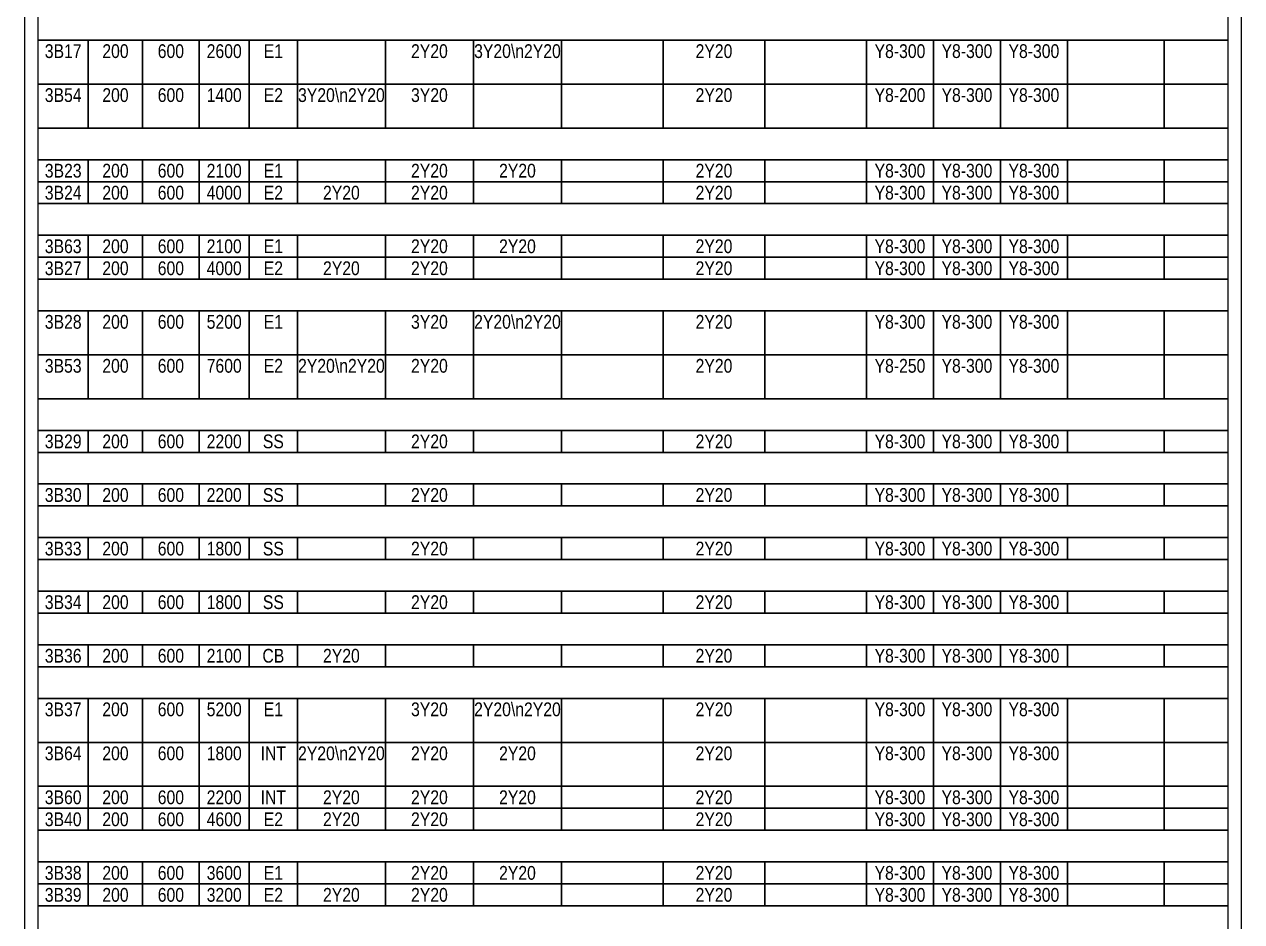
# Model space of a CAD drawing. Extents: x 0 to 206258, y -403073 to 0.
# Drawn here: x 123513 to 132369, y -227030 to -220500 of the extents above; entities that cross this region are included whole.
import ezdxf
from ezdxf.enums import TextEntityAlignment as Align

# ---------------------------------------------------------------- set-up
doc = ezdxf.new("R2010")
doc.units = 0
doc.header["$LTSCALE"] = 1000
for name, color, linetype, true_color in [('Quantity Table Line', 171, 'Continuous', 0xaaaaff), ('Quantity Table Line 2', 171, 'Continuous', 0xaaaaff), ('Quantity Table Text', 8, 'Continuous', 0x414141)]:
    doc.layers.add(name, color=color, linetype=linetype, true_color=true_color)
doc.styles.add('Quantity Table Text', font='ARIALN.TTF', dxfattribs={"height": 100})

msp = doc.modelspace()

# ---------------------------------------------------------------- linework, layer by layer
at = {"layer": 'Quantity Table Line', "transparency": 33554687}
msp.add_lwpolyline([(123513.032, -248555.174), (132369.275, -248555.174), (132369.275, -179854.284), (123513.032, -179854.284), (123513.032, -248555.174)], dxfattribs=at)
at = {"layer": 'Quantity Table Line 2', "transparency": 33554687}
for points in [[(123613.032, -220615.174), (123613.032, -220385.174), (132269.275, -220385.174), (132269.275, -220615.174)], [(123613.032, -220935.174), (123613.032, -220615.174), (123978.179, -220615.174), (123978.179, -220935.174)], [(123978.179, -220935.174), (123978.179, -220615.174), (124373.665, -220615.174), (124373.665, -220935.174)], [(124373.665, -220935.174), (124373.665, -220615.174), (124784.516, -220615.174), (124784.516, -220935.174)], [(124784.516, -220935.174), (124784.516, -220615.174), (125149.663, -220615.174), (125149.663, -220935.174)], [(125149.663, -220935.174), (125149.663, -220615.174), (125499.446, -220615.174), (125499.446, -220935.174)], [(125499.446, -220935.174), (125499.446, -220615.174), (126139.898, -220615.174), (126139.898, -220935.174)], [(126139.898, -220935.174), (126139.898, -220615.174), (126780.349, -220615.174), (126780.349, -220935.174)], [(126780.349, -220935.174), (126780.349, -220615.174), (127420.8, -220615.174), (127420.8, -220935.174)], [(127420.8, -220935.174), (127420.8, -220615.174), (128160.437, -220615.174), (128160.437, -220935.174)], [(128160.437, -220935.174), (128160.437, -220615.174), (128900.075, -220615.174), (128900.075, -220935.174)], [(128900.075, -220935.174), (128900.075, -220615.174), (129639.712, -220615.174), (129639.712, -220935.174)], [(129639.712, -220935.174), (129639.712, -220615.174), (130126.93, -220615.174), (130126.93, -220935.174)], [(130126.93, -220935.174), (130126.93, -220615.174), (130614.148, -220615.174), (130614.148, -220935.174)], [(130614.148, -220935.174), (130614.148, -220615.174), (131101.366, -220615.174), (131101.366, -220935.174)], [(131101.366, -220935.174), (131101.366, -220615.174), (131805.17, -220615.174), (131805.17, -220935.174)], [(131805.17, -220935.174), (131805.17, -220615.174), (132269.275, -220615.174), (132269.275, -220935.174)], [(123613.032, -221255.174), (123613.032, -220935.174), (123978.179, -220935.174), (123978.179, -221255.174)], [(123978.179, -221255.174), (123978.179, -220935.174), (124373.665, -220935.174), (124373.665, -221255.174)], [(124373.665, -221255.174), (124373.665, -220935.174), (124784.516, -220935.174), (124784.516, -221255.174)], [(124784.516, -221255.174), (124784.516, -220935.174), (125149.663, -220935.174), (125149.663, -221255.174)], [(125149.663, -221255.174), (125149.663, -220935.174), (125499.446, -220935.174), (125499.446, -221255.174)], [(125499.446, -221255.174), (125499.446, -220935.174), (126139.898, -220935.174), (126139.898, -221255.174)], [(126139.898, -221255.174), (126139.898, -220935.174), (126780.349, -220935.174), (126780.349, -221255.174)], [(126780.349, -221255.174), (126780.349, -220935.174), (127420.8, -220935.174), (127420.8, -221255.174)], [(127420.8, -221255.174), (127420.8, -220935.174), (128160.437, -220935.174), (128160.437, -221255.174)], [(128160.437, -221255.174), (128160.437, -220935.174), (128900.075, -220935.174), (128900.075, -221255.174)], [(128900.075, -221255.174), (128900.075, -220935.174), (129639.712, -220935.174), (129639.712, -221255.174)], [(129639.712, -221255.174), (129639.712, -220935.174), (130126.93, -220935.174), (130126.93, -221255.174)], [(130126.93, -221255.174), (130126.93, -220935.174), (130614.148, -220935.174), (130614.148, -221255.174)], [(130614.148, -221255.174), (130614.148, -220935.174), (131101.366, -220935.174), (131101.366, -221255.174)], [(131101.366, -221255.174), (131101.366, -220935.174), (131805.17, -220935.174), (131805.17, -221255.174)], [(131805.17, -221255.174), (131805.17, -220935.174), (132269.275, -220935.174), (132269.275, -221255.174)], [(123613.032, -221485.174), (123613.032, -221255.174), (132269.275, -221255.174), (132269.275, -221485.174)], [(123613.032, -221645.174), (123613.032, -221485.174), (123978.179, -221485.174), (123978.179, -221645.174)], [(123978.179, -221645.174), (123978.179, -221485.174), (124373.665, -221485.174), (124373.665, -221645.174)], [(124373.665, -221645.174), (124373.665, -221485.174), (124784.516, -221485.174), (124784.516, -221645.174)], [(124784.516, -221645.174), (124784.516, -221485.174), (125149.663, -221485.174), (125149.663, -221645.174)], [(125149.663, -221645.174), (125149.663, -221485.174), (125499.446, -221485.174), (125499.446, -221645.174)], [(125499.446, -221645.174), (125499.446, -221485.174), (126139.898, -221485.174), (126139.898, -221645.174)], [(126139.898, -221645.174), (126139.898, -221485.174), (126780.349, -221485.174), (126780.349, -221645.174)], [(126780.349, -221645.174), (126780.349, -221485.174), (127420.8, -221485.174), (127420.8, -221645.174)], [(127420.8, -221645.174), (127420.8, -221485.174), (128160.437, -221485.174), (128160.437, -221645.174)], [(128160.437, -221645.174), (128160.437, -221485.174), (128900.075, -221485.174), (128900.075, -221645.174)], [(128900.075, -221645.174), (128900.075, -221485.174), (129639.712, -221485.174), (129639.712, -221645.174)], [(129639.712, -221645.174), (129639.712, -221485.174), (130126.93, -221485.174), (130126.93, -221645.174)], [(130126.93, -221645.174), (130126.93, -221485.174), (130614.148, -221485.174), (130614.148, -221645.174)], [(130614.148, -221645.174), (130614.148, -221485.174), (131101.366, -221485.174), (131101.366, -221645.174)], [(131101.366, -221645.174), (131101.366, -221485.174), (131805.17, -221485.174), (131805.17, -221645.174)], [(131805.17, -221645.174), (131805.17, -221485.174), (132269.275, -221485.174), (132269.275, -221645.174)], [(123613.032, -221805.174), (123613.032, -221645.174), (123978.179, -221645.174), (123978.179, -221805.174)], [(123978.179, -221805.174), (123978.179, -221645.174), (124373.665, -221645.174), (124373.665, -221805.174)], [(124373.665, -221805.174), (124373.665, -221645.174), (124784.516, -221645.174), (124784.516, -221805.174)], [(124784.516, -221805.174), (124784.516, -221645.174), (125149.663, -221645.174), (125149.663, -221805.174)], [(125149.663, -221805.174), (125149.663, -221645.174), (125499.446, -221645.174), (125499.446, -221805.174)], [(125499.446, -221805.174), (125499.446, -221645.174), (126139.898, -221645.174), (126139.898, -221805.174)], [(126139.898, -221805.174), (126139.898, -221645.174), (126780.349, -221645.174), (126780.349, -221805.174)], [(126780.349, -221805.174), (126780.349, -221645.174), (127420.8, -221645.174), (127420.8, -221805.174)], [(127420.8, -221805.174), (127420.8, -221645.174), (128160.437, -221645.174), (128160.437, -221805.174)], [(128160.437, -221805.174), (128160.437, -221645.174), (128900.075, -221645.174), (128900.075, -221805.174)], [(128900.075, -221805.174), (128900.075, -221645.174), (129639.712, -221645.174), (129639.712, -221805.174)], [(129639.712, -221805.174), (129639.712, -221645.174), (130126.93, -221645.174), (130126.93, -221805.174)], [(130126.93, -221805.174), (130126.93, -221645.174), (130614.148, -221645.174), (130614.148, -221805.174)], [(130614.148, -221805.174), (130614.148, -221645.174), (131101.366, -221645.174), (131101.366, -221805.174)], [(131101.366, -221805.174), (131101.366, -221645.174), (131805.17, -221645.174), (131805.17, -221805.174)], [(131805.17, -221805.174), (131805.17, -221645.174), (132269.275, -221645.174), (132269.275, -221805.174)], [(123613.032, -222035.174), (123613.032, -221805.174), (132269.275, -221805.174), (132269.275, -222035.174)], [(123613.032, -222195.174), (123613.032, -222035.174), (123978.179, -222035.174), (123978.179, -222195.174)], [(123978.179, -222195.174), (123978.179, -222035.174), (124373.665, -222035.174), (124373.665, -222195.174)], [(124373.665, -222195.174), (124373.665, -222035.174), (124784.516, -222035.174), (124784.516, -222195.174)], [(124784.516, -222195.174), (124784.516, -222035.174), (125149.663, -222035.174), (125149.663, -222195.174)], [(125149.663, -222195.174), (125149.663, -222035.174), (125499.446, -222035.174), (125499.446, -222195.174)], [(125499.446, -222195.174), (125499.446, -222035.174), (126139.898, -222035.174), (126139.898, -222195.174)], [(126139.898, -222195.174), (126139.898, -222035.174), (126780.349, -222035.174), (126780.349, -222195.174)], [(126780.349, -222195.174), (126780.349, -222035.174), (127420.8, -222035.174), (127420.8, -222195.174)], [(127420.8, -222195.174), (127420.8, -222035.174), (128160.437, -222035.174), (128160.437, -222195.174)], [(128160.437, -222195.174), (128160.437, -222035.174), (128900.075, -222035.174), (128900.075, -222195.174)], [(128900.075, -222195.174), (128900.075, -222035.174), (129639.712, -222035.174), (129639.712, -222195.174)], [(129639.712, -222195.174), (129639.712, -222035.174), (130126.93, -222035.174), (130126.93, -222195.174)], [(130126.93, -222195.174), (130126.93, -222035.174), (130614.148, -222035.174), (130614.148, -222195.174)], [(130614.148, -222195.174), (130614.148, -222035.174), (131101.366, -222035.174), (131101.366, -222195.174)], [(131101.366, -222195.174), (131101.366, -222035.174), (131805.17, -222035.174), (131805.17, -222195.174)], [(131805.17, -222195.174), (131805.17, -222035.174), (132269.275, -222035.174), (132269.275, -222195.174)], [(123613.032, -222355.174), (123613.032, -222195.174), (123978.179, -222195.174), (123978.179, -222355.174)], [(123978.179, -222355.174), (123978.179, -222195.174), (124373.665, -222195.174), (124373.665, -222355.174)], [(124373.665, -222355.174), (124373.665, -222195.174), (124784.516, -222195.174), (124784.516, -222355.174)], [(124784.516, -222355.174), (124784.516, -222195.174), (125149.663, -222195.174), (125149.663, -222355.174)], [(125149.663, -222355.174), (125149.663, -222195.174), (125499.446, -222195.174), (125499.446, -222355.174)], [(125499.446, -222355.174), (125499.446, -222195.174), (126139.898, -222195.174), (126139.898, -222355.174)], [(126139.898, -222355.174), (126139.898, -222195.174), (126780.349, -222195.174), (126780.349, -222355.174)], [(126780.349, -222355.174), (126780.349, -222195.174), (127420.8, -222195.174), (127420.8, -222355.174)], [(127420.8, -222355.174), (127420.8, -222195.174), (128160.437, -222195.174), (128160.437, -222355.174)], [(128160.437, -222355.174), (128160.437, -222195.174), (128900.075, -222195.174), (128900.075, -222355.174)], [(128900.075, -222355.174), (128900.075, -222195.174), (129639.712, -222195.174), (129639.712, -222355.174)], [(129639.712, -222355.174), (129639.712, -222195.174), (130126.93, -222195.174), (130126.93, -222355.174)], [(130126.93, -222355.174), (130126.93, -222195.174), (130614.148, -222195.174), (130614.148, -222355.174)], [(130614.148, -222355.174), (130614.148, -222195.174), (131101.366, -222195.174), (131101.366, -222355.174)], [(131101.366, -222355.174), (131101.366, -222195.174), (131805.17, -222195.174), (131805.17, -222355.174)], [(131805.17, -222355.174), (131805.17, -222195.174), (132269.275, -222195.174), (132269.275, -222355.174)], [(123613.032, -222585.174), (123613.032, -222355.174), (132269.275, -222355.174), (132269.275, -222585.174)], [(123613.032, -222905.174), (123613.032, -222585.174), (123978.179, -222585.174), (123978.179, -222905.174)], [(123978.179, -222905.174), (123978.179, -222585.174), (124373.665, -222585.174), (124373.665, -222905.174)], [(124373.665, -222905.174), (124373.665, -222585.174), (124784.516, -222585.174), (124784.516, -222905.174)], [(124784.516, -222905.174), (124784.516, -222585.174), (125149.663, -222585.174), (125149.663, -222905.174)], [(125149.663, -222905.174), (125149.663, -222585.174), (125499.446, -222585.174), (125499.446, -222905.174)], [(125499.446, -222905.174), (125499.446, -222585.174), (126139.898, -222585.174), (126139.898, -222905.174)], [(126139.898, -222905.174), (126139.898, -222585.174), (126780.349, -222585.174), (126780.349, -222905.174)], [(126780.349, -222905.174), (126780.349, -222585.174), (127420.8, -222585.174), (127420.8, -222905.174)], [(127420.8, -222905.174), (127420.8, -222585.174), (128160.437, -222585.174), (128160.437, -222905.174)], [(128160.437, -222905.174), (128160.437, -222585.174), (128900.075, -222585.174), (128900.075, -222905.174)], [(128900.075, -222905.174), (128900.075, -222585.174), (129639.712, -222585.174), (129639.712, -222905.174)], [(129639.712, -222905.174), (129639.712, -222585.174), (130126.93, -222585.174), (130126.93, -222905.174)], [(130126.93, -222905.174), (130126.93, -222585.174), (130614.148, -222585.174), (130614.148, -222905.174)], [(130614.148, -222905.174), (130614.148, -222585.174), (131101.366, -222585.174), (131101.366, -222905.174)], [(131101.366, -222905.174), (131101.366, -222585.174), (131805.17, -222585.174), (131805.17, -222905.174)], [(131805.17, -222905.174), (131805.17, -222585.174), (132269.275, -222585.174), (132269.275, -222905.174)], [(123613.032, -223225.174), (123613.032, -222905.174), (123978.179, -222905.174), (123978.179, -223225.174)], [(123978.179, -223225.174), (123978.179, -222905.174), (124373.665, -222905.174), (124373.665, -223225.174)], [(124373.665, -223225.174), (124373.665, -222905.174), (124784.516, -222905.174), (124784.516, -223225.174)], [(124784.516, -223225.174), (124784.516, -222905.174), (125149.663, -222905.174), (125149.663, -223225.174)], [(125149.663, -223225.174), (125149.663, -222905.174), (125499.446, -222905.174), (125499.446, -223225.174)], [(125499.446, -223225.174), (125499.446, -222905.174), (126139.898, -222905.174), (126139.898, -223225.174)], [(126139.898, -223225.174), (126139.898, -222905.174), (126780.349, -222905.174), (126780.349, -223225.174)], [(126780.349, -223225.174), (126780.349, -222905.174), (127420.8, -222905.174), (127420.8, -223225.174)], [(127420.8, -223225.174), (127420.8, -222905.174), (128160.437, -222905.174), (128160.437, -223225.174)], [(128160.437, -223225.174), (128160.437, -222905.174), (128900.075, -222905.174), (128900.075, -223225.174)], [(128900.075, -223225.174), (128900.075, -222905.174), (129639.712, -222905.174), (129639.712, -223225.174)], [(129639.712, -223225.174), (129639.712, -222905.174), (130126.93, -222905.174), (130126.93, -223225.174)], [(130126.93, -223225.174), (130126.93, -222905.174), (130614.148, -222905.174), (130614.148, -223225.174)], [(130614.148, -223225.174), (130614.148, -222905.174), (131101.366, -222905.174), (131101.366, -223225.174)], [(131101.366, -223225.174), (131101.366, -222905.174), (131805.17, -222905.174), (131805.17, -223225.174)], [(131805.17, -223225.174), (131805.17, -222905.174), (132269.275, -222905.174), (132269.275, -223225.174)], [(123613.032, -223455.174), (123613.032, -223225.174), (132269.275, -223225.174), (132269.275, -223455.174)], [(123613.032, -223615.174), (123613.032, -223455.174), (123978.179, -223455.174), (123978.179, -223615.174)], [(123978.179, -223615.174), (123978.179, -223455.174), (124373.665, -223455.174), (124373.665, -223615.174)], [(124373.665, -223615.174), (124373.665, -223455.174), (124784.516, -223455.174), (124784.516, -223615.174)], [(124784.516, -223615.174), (124784.516, -223455.174), (125149.663, -223455.174), (125149.663, -223615.174)], [(125149.663, -223615.174), (125149.663, -223455.174), (125499.446, -223455.174), (125499.446, -223615.174)], [(125499.446, -223615.174), (125499.446, -223455.174), (126139.898, -223455.174), (126139.898, -223615.174)], [(126139.898, -223615.174), (126139.898, -223455.174), (126780.349, -223455.174), (126780.349, -223615.174)], [(126780.349, -223615.174), (126780.349, -223455.174), (127420.8, -223455.174), (127420.8, -223615.174)], [(127420.8, -223615.174), (127420.8, -223455.174), (128160.437, -223455.174), (128160.437, -223615.174)], [(128160.437, -223615.174), (128160.437, -223455.174), (128900.075, -223455.174), (128900.075, -223615.174)], [(128900.075, -223615.174), (128900.075, -223455.174), (129639.712, -223455.174), (129639.712, -223615.174)], [(129639.712, -223615.174), (129639.712, -223455.174), (130126.93, -223455.174), (130126.93, -223615.174)], [(130126.93, -223615.174), (130126.93, -223455.174), (130614.148, -223455.174), (130614.148, -223615.174)], [(130614.148, -223615.174), (130614.148, -223455.174), (131101.366, -223455.174), (131101.366, -223615.174)], [(131101.366, -223615.174), (131101.366, -223455.174), (131805.17, -223455.174), (131805.17, -223615.174)], [(131805.17, -223615.174), (131805.17, -223455.174), (132269.275, -223455.174), (132269.275, -223615.174)], [(123613.032, -223845.174), (123613.032, -223615.174), (132269.275, -223615.174), (132269.275, -223845.174)], [(123613.032, -224005.174), (123613.032, -223845.174), (123978.179, -223845.174), (123978.179, -224005.174)], [(123978.179, -224005.174), (123978.179, -223845.174), (124373.665, -223845.174), (124373.665, -224005.174)], [(124373.665, -224005.174), (124373.665, -223845.174), (124784.516, -223845.174), (124784.516, -224005.174)], [(124784.516, -224005.174), (124784.516, -223845.174), (125149.663, -223845.174), (125149.663, -224005.174)], [(125149.663, -224005.174), (125149.663, -223845.174), (125499.446, -223845.174), (125499.446, -224005.174)], [(125499.446, -224005.174), (125499.446, -223845.174), (126139.898, -223845.174), (126139.898, -224005.174)], [(126139.898, -224005.174), (126139.898, -223845.174), (126780.349, -223845.174), (126780.349, -224005.174)], [(126780.349, -224005.174), (126780.349, -223845.174), (127420.8, -223845.174), (127420.8, -224005.174)], [(127420.8, -224005.174), (127420.8, -223845.174), (128160.437, -223845.174), (128160.437, -224005.174)], [(128160.437, -224005.174), (128160.437, -223845.174), (128900.075, -223845.174), (128900.075, -224005.174)], [(128900.075, -224005.174), (128900.075, -223845.174), (129639.712, -223845.174), (129639.712, -224005.174)], [(129639.712, -224005.174), (129639.712, -223845.174), (130126.93, -223845.174), (130126.93, -224005.174)], [(130126.93, -224005.174), (130126.93, -223845.174), (130614.148, -223845.174), (130614.148, -224005.174)], [(130614.148, -224005.174), (130614.148, -223845.174), (131101.366, -223845.174), (131101.366, -224005.174)], [(131101.366, -224005.174), (131101.366, -223845.174), (131805.17, -223845.174), (131805.17, -224005.174)], [(131805.17, -224005.174), (131805.17, -223845.174), (132269.275, -223845.174), (132269.275, -224005.174)], [(123613.032, -224235.174), (123613.032, -224005.174), (132269.275, -224005.174), (132269.275, -224235.174)], [(123613.032, -224395.174), (123613.032, -224235.174), (123978.179, -224235.174), (123978.179, -224395.174)], [(123978.179, -224395.174), (123978.179, -224235.174), (124373.665, -224235.174), (124373.665, -224395.174)], [(124373.665, -224395.174), (124373.665, -224235.174), (124784.516, -224235.174), (124784.516, -224395.174)], [(124784.516, -224395.174), (124784.516, -224235.174), (125149.663, -224235.174), (125149.663, -224395.174)], [(125149.663, -224395.174), (125149.663, -224235.174), (125499.446, -224235.174), (125499.446, -224395.174)], [(125499.446, -224395.174), (125499.446, -224235.174), (126139.898, -224235.174), (126139.898, -224395.174)], [(126139.898, -224395.174), (126139.898, -224235.174), (126780.349, -224235.174), (126780.349, -224395.174)], [(126780.349, -224395.174), (126780.349, -224235.174), (127420.8, -224235.174), (127420.8, -224395.174)], [(127420.8, -224395.174), (127420.8, -224235.174), (128160.437, -224235.174), (128160.437, -224395.174)], [(128160.437, -224395.174), (128160.437, -224235.174), (128900.075, -224235.174), (128900.075, -224395.174)], [(128900.075, -224395.174), (128900.075, -224235.174), (129639.712, -224235.174), (129639.712, -224395.174)], [(129639.712, -224395.174), (129639.712, -224235.174), (130126.93, -224235.174), (130126.93, -224395.174)], [(130126.93, -224395.174), (130126.93, -224235.174), (130614.148, -224235.174), (130614.148, -224395.174)], [(130614.148, -224395.174), (130614.148, -224235.174), (131101.366, -224235.174), (131101.366, -224395.174)], [(131101.366, -224395.174), (131101.366, -224235.174), (131805.17, -224235.174), (131805.17, -224395.174)], [(131805.17, -224395.174), (131805.17, -224235.174), (132269.275, -224235.174), (132269.275, -224395.174)], [(123613.032, -224625.174), (123613.032, -224395.174), (132269.275, -224395.174), (132269.275, -224625.174)], [(123613.032, -224785.174), (123613.032, -224625.174), (123978.179, -224625.174), (123978.179, -224785.174)], [(123978.179, -224785.174), (123978.179, -224625.174), (124373.665, -224625.174), (124373.665, -224785.174)], [(124373.665, -224785.174), (124373.665, -224625.174), (124784.516, -224625.174), (124784.516, -224785.174)], [(124784.516, -224785.174), (124784.516, -224625.174), (125149.663, -224625.174), (125149.663, -224785.174)], [(125149.663, -224785.174), (125149.663, -224625.174), (125499.446, -224625.174), (125499.446, -224785.174)], [(125499.446, -224785.174), (125499.446, -224625.174), (126139.898, -224625.174), (126139.898, -224785.174)], [(126139.898, -224785.174), (126139.898, -224625.174), (126780.349, -224625.174), (126780.349, -224785.174)], [(126780.349, -224785.174), (126780.349, -224625.174), (127420.8, -224625.174), (127420.8, -224785.174)], [(127420.8, -224785.174), (127420.8, -224625.174), (128160.437, -224625.174), (128160.437, -224785.174)], [(128160.437, -224785.174), (128160.437, -224625.174), (128900.075, -224625.174), (128900.075, -224785.174)], [(128900.075, -224785.174), (128900.075, -224625.174), (129639.712, -224625.174), (129639.712, -224785.174)], [(129639.712, -224785.174), (129639.712, -224625.174), (130126.93, -224625.174), (130126.93, -224785.174)], [(130126.93, -224785.174), (130126.93, -224625.174), (130614.148, -224625.174), (130614.148, -224785.174)], [(130614.148, -224785.174), (130614.148, -224625.174), (131101.366, -224625.174), (131101.366, -224785.174)], [(131101.366, -224785.174), (131101.366, -224625.174), (131805.17, -224625.174), (131805.17, -224785.174)], [(131805.17, -224785.174), (131805.17, -224625.174), (132269.275, -224625.174), (132269.275, -224785.174)], [(123613.032, -225015.174), (123613.032, -224785.174), (132269.275, -224785.174), (132269.275, -225015.174)], [(123613.032, -225175.174), (123613.032, -225015.174), (123978.179, -225015.174), (123978.179, -225175.174)], [(123978.179, -225175.174), (123978.179, -225015.174), (124373.665, -225015.174), (124373.665, -225175.174)], [(124373.665, -225175.174), (124373.665, -225015.174), (124784.516, -225015.174), (124784.516, -225175.174)], [(124784.516, -225175.174), (124784.516, -225015.174), (125149.663, -225015.174), (125149.663, -225175.174)], [(125149.663, -225175.174), (125149.663, -225015.174), (125499.446, -225015.174), (125499.446, -225175.174)], [(125499.446, -225175.174), (125499.446, -225015.174), (126139.898, -225015.174), (126139.898, -225175.174)], [(126139.898, -225175.174), (126139.898, -225015.174), (126780.349, -225015.174), (126780.349, -225175.174)], [(126780.349, -225175.174), (126780.349, -225015.174), (127420.8, -225015.174), (127420.8, -225175.174)], [(127420.8, -225175.174), (127420.8, -225015.174), (128160.437, -225015.174), (128160.437, -225175.174)], [(128160.437, -225175.174), (128160.437, -225015.174), (128900.075, -225015.174), (128900.075, -225175.174)], [(128900.075, -225175.174), (128900.075, -225015.174), (129639.712, -225015.174), (129639.712, -225175.174)], [(129639.712, -225175.174), (129639.712, -225015.174), (130126.93, -225015.174), (130126.93, -225175.174)], [(130126.93, -225175.174), (130126.93, -225015.174), (130614.148, -225015.174), (130614.148, -225175.174)], [(130614.148, -225175.174), (130614.148, -225015.174), (131101.366, -225015.174), (131101.366, -225175.174)], [(131101.366, -225175.174), (131101.366, -225015.174), (131805.17, -225015.174), (131805.17, -225175.174)], [(131805.17, -225175.174), (131805.17, -225015.174), (132269.275, -225015.174), (132269.275, -225175.174)], [(123613.032, -225405.174), (123613.032, -225175.174), (132269.275, -225175.174), (132269.275, -225405.174)], [(123613.032, -225725.174), (123613.032, -225405.174), (123978.179, -225405.174), (123978.179, -225725.174)], [(123978.179, -225725.174), (123978.179, -225405.174), (124373.665, -225405.174), (124373.665, -225725.174)], [(124373.665, -225725.174), (124373.665, -225405.174), (124784.516, -225405.174), (124784.516, -225725.174)], [(124784.516, -225725.174), (124784.516, -225405.174), (125149.663, -225405.174), (125149.663, -225725.174)], [(125149.663, -225725.174), (125149.663, -225405.174), (125499.446, -225405.174), (125499.446, -225725.174)], [(125499.446, -225725.174), (125499.446, -225405.174), (126139.898, -225405.174), (126139.898, -225725.174)], [(126139.898, -225725.174), (126139.898, -225405.174), (126780.349, -225405.174), (126780.349, -225725.174)], [(126780.349, -225725.174), (126780.349, -225405.174), (127420.8, -225405.174), (127420.8, -225725.174)], [(127420.8, -225725.174), (127420.8, -225405.174), (128160.437, -225405.174), (128160.437, -225725.174)], [(128160.437, -225725.174), (128160.437, -225405.174), (128900.075, -225405.174), (128900.075, -225725.174)], [(128900.075, -225725.174), (128900.075, -225405.174), (129639.712, -225405.174), (129639.712, -225725.174)], [(129639.712, -225725.174), (129639.712, -225405.174), (130126.93, -225405.174), (130126.93, -225725.174)], [(130126.93, -225725.174), (130126.93, -225405.174), (130614.148, -225405.174), (130614.148, -225725.174)], [(130614.148, -225725.174), (130614.148, -225405.174), (131101.366, -225405.174), (131101.366, -225725.174)], [(131101.366, -225725.174), (131101.366, -225405.174), (131805.17, -225405.174), (131805.17, -225725.174)], [(131805.17, -225725.174), (131805.17, -225405.174), (132269.275, -225405.174), (132269.275, -225725.174)], [(123613.032, -226045.174), (123613.032, -225725.174), (123978.179, -225725.174), (123978.179, -226045.174)], [(123978.179, -226045.174), (123978.179, -225725.174), (124373.665, -225725.174), (124373.665, -226045.174)], [(124373.665, -226045.174), (124373.665, -225725.174), (124784.516, -225725.174), (124784.516, -226045.174)], [(124784.516, -226045.174), (124784.516, -225725.174), (125149.663, -225725.174), (125149.663, -226045.174)], [(125149.663, -226045.174), (125149.663, -225725.174), (125499.446, -225725.174), (125499.446, -226045.174)], [(125499.446, -226045.174), (125499.446, -225725.174), (126139.898, -225725.174), (126139.898, -226045.174)], [(126139.898, -226045.174), (126139.898, -225725.174), (126780.349, -225725.174), (126780.349, -226045.174)], [(126780.349, -226045.174), (126780.349, -225725.174), (127420.8, -225725.174), (127420.8, -226045.174)], [(127420.8, -226045.174), (127420.8, -225725.174), (128160.437, -225725.174), (128160.437, -226045.174)], [(128160.437, -226045.174), (128160.437, -225725.174), (128900.075, -225725.174), (128900.075, -226045.174)], [(128900.075, -226045.174), (128900.075, -225725.174), (129639.712, -225725.174), (129639.712, -226045.174)], [(129639.712, -226045.174), (129639.712, -225725.174), (130126.93, -225725.174), (130126.93, -226045.174)], [(130126.93, -226045.174), (130126.93, -225725.174), (130614.148, -225725.174), (130614.148, -226045.174)], [(130614.148, -226045.174), (130614.148, -225725.174), (131101.366, -225725.174), (131101.366, -226045.174)], [(131101.366, -226045.174), (131101.366, -225725.174), (131805.17, -225725.174), (131805.17, -226045.174)], [(131805.17, -226045.174), (131805.17, -225725.174), (132269.275, -225725.174), (132269.275, -226045.174)], [(123613.032, -226205.174), (123613.032, -226045.174), (123978.179, -226045.174), (123978.179, -226205.174)], [(123978.179, -226205.174), (123978.179, -226045.174), (124373.665, -226045.174), (124373.665, -226205.174)], [(124373.665, -226205.174), (124373.665, -226045.174), (124784.516, -226045.174), (124784.516, -226205.174)], [(124784.516, -226205.174), (124784.516, -226045.174), (125149.663, -226045.174), (125149.663, -226205.174)], [(125149.663, -226205.174), (125149.663, -226045.174), (125499.446, -226045.174), (125499.446, -226205.174)], [(125499.446, -226205.174), (125499.446, -226045.174), (126139.898, -226045.174), (126139.898, -226205.174)], [(126139.898, -226205.174), (126139.898, -226045.174), (126780.349, -226045.174), (126780.349, -226205.174)], [(126780.349, -226205.174), (126780.349, -226045.174), (127420.8, -226045.174), (127420.8, -226205.174)], [(127420.8, -226205.174), (127420.8, -226045.174), (128160.437, -226045.174), (128160.437, -226205.174)], [(128160.437, -226205.174), (128160.437, -226045.174), (128900.075, -226045.174), (128900.075, -226205.174)], [(128900.075, -226205.174), (128900.075, -226045.174), (129639.712, -226045.174), (129639.712, -226205.174)], [(129639.712, -226205.174), (129639.712, -226045.174), (130126.93, -226045.174), (130126.93, -226205.174)], [(130126.93, -226205.174), (130126.93, -226045.174), (130614.148, -226045.174), (130614.148, -226205.174)], [(130614.148, -226205.174), (130614.148, -226045.174), (131101.366, -226045.174), (131101.366, -226205.174)], [(131101.366, -226205.174), (131101.366, -226045.174), (131805.17, -226045.174), (131805.17, -226205.174)], [(131805.17, -226205.174), (131805.17, -226045.174), (132269.275, -226045.174), (132269.275, -226205.174)], [(123613.032, -226365.174), (123613.032, -226205.174), (123978.179, -226205.174), (123978.179, -226365.174)], [(123978.179, -226365.174), (123978.179, -226205.174), (124373.665, -226205.174), (124373.665, -226365.174)], [(124373.665, -226365.174), (124373.665, -226205.174), (124784.516, -226205.174), (124784.516, -226365.174)], [(124784.516, -226365.174), (124784.516, -226205.174), (125149.663, -226205.174), (125149.663, -226365.174)], [(125149.663, -226365.174), (125149.663, -226205.174), (125499.446, -226205.174), (125499.446, -226365.174)], [(125499.446, -226365.174), (125499.446, -226205.174), (126139.898, -226205.174), (126139.898, -226365.174)], [(126139.898, -226365.174), (126139.898, -226205.174), (126780.349, -226205.174), (126780.349, -226365.174)], [(126780.349, -226365.174), (126780.349, -226205.174), (127420.8, -226205.174), (127420.8, -226365.174)], [(127420.8, -226365.174), (127420.8, -226205.174), (128160.437, -226205.174), (128160.437, -226365.174)], [(128160.437, -226365.174), (128160.437, -226205.174), (128900.075, -226205.174), (128900.075, -226365.174)], [(128900.075, -226365.174), (128900.075, -226205.174), (129639.712, -226205.174), (129639.712, -226365.174)], [(129639.712, -226365.174), (129639.712, -226205.174), (130126.93, -226205.174), (130126.93, -226365.174)], [(130126.93, -226365.174), (130126.93, -226205.174), (130614.148, -226205.174), (130614.148, -226365.174)], [(130614.148, -226365.174), (130614.148, -226205.174), (131101.366, -226205.174), (131101.366, -226365.174)], [(131101.366, -226365.174), (131101.366, -226205.174), (131805.17, -226205.174), (131805.17, -226365.174)], [(131805.17, -226365.174), (131805.17, -226205.174), (132269.275, -226205.174), (132269.275, -226365.174)], [(123613.032, -226595.174), (123613.032, -226365.174), (132269.275, -226365.174), (132269.275, -226595.174)], [(123613.032, -226755.174), (123613.032, -226595.174), (123978.179, -226595.174), (123978.179, -226755.174)], [(123978.179, -226755.174), (123978.179, -226595.174), (124373.665, -226595.174), (124373.665, -226755.174)], [(124373.665, -226755.174), (124373.665, -226595.174), (124784.516, -226595.174), (124784.516, -226755.174)], [(124784.516, -226755.174), (124784.516, -226595.174), (125149.663, -226595.174), (125149.663, -226755.174)], [(125149.663, -226755.174), (125149.663, -226595.174), (125499.446, -226595.174), (125499.446, -226755.174)], [(125499.446, -226755.174), (125499.446, -226595.174), (126139.898, -226595.174), (126139.898, -226755.174)], [(126139.898, -226755.174), (126139.898, -226595.174), (126780.349, -226595.174), (126780.349, -226755.174)], [(126780.349, -226755.174), (126780.349, -226595.174), (127420.8, -226595.174), (127420.8, -226755.174)], [(127420.8, -226755.174), (127420.8, -226595.174), (128160.437, -226595.174), (128160.437, -226755.174)], [(128160.437, -226755.174), (128160.437, -226595.174), (128900.075, -226595.174), (128900.075, -226755.174)], [(128900.075, -226755.174), (128900.075, -226595.174), (129639.712, -226595.174), (129639.712, -226755.174)], [(129639.712, -226755.174), (129639.712, -226595.174), (130126.93, -226595.174), (130126.93, -226755.174)], [(130126.93, -226755.174), (130126.93, -226595.174), (130614.148, -226595.174), (130614.148, -226755.174)], [(130614.148, -226755.174), (130614.148, -226595.174), (131101.366, -226595.174), (131101.366, -226755.174)], [(131101.366, -226755.174), (131101.366, -226595.174), (131805.17, -226595.174), (131805.17, -226755.174)], [(131805.17, -226755.174), (131805.17, -226595.174), (132269.275, -226595.174), (132269.275, -226755.174)], [(123613.032, -226915.174), (123613.032, -226755.174), (123978.179, -226755.174), (123978.179, -226915.174)], [(123978.179, -226915.174), (123978.179, -226755.174), (124373.665, -226755.174), (124373.665, -226915.174)], [(124373.665, -226915.174), (124373.665, -226755.174), (124784.516, -226755.174), (124784.516, -226915.174)], [(124784.516, -226915.174), (124784.516, -226755.174), (125149.663, -226755.174), (125149.663, -226915.174)], [(125149.663, -226915.174), (125149.663, -226755.174), (125499.446, -226755.174), (125499.446, -226915.174)], [(125499.446, -226915.174), (125499.446, -226755.174), (126139.898, -226755.174), (126139.898, -226915.174)], [(126139.898, -226915.174), (126139.898, -226755.174), (126780.349, -226755.174), (126780.349, -226915.174)], [(126780.349, -226915.174), (126780.349, -226755.174), (127420.8, -226755.174), (127420.8, -226915.174)], [(127420.8, -226915.174), (127420.8, -226755.174), (128160.437, -226755.174), (128160.437, -226915.174)], [(128160.437, -226915.174), (128160.437, -226755.174), (128900.075, -226755.174), (128900.075, -226915.174)], [(128900.075, -226915.174), (128900.075, -226755.174), (129639.712, -226755.174), (129639.712, -226915.174)], [(129639.712, -226915.174), (129639.712, -226755.174), (130126.93, -226755.174), (130126.93, -226915.174)], [(130126.93, -226915.174), (130126.93, -226755.174), (130614.148, -226755.174), (130614.148, -226915.174)], [(130614.148, -226915.174), (130614.148, -226755.174), (131101.366, -226755.174), (131101.366, -226915.174)], [(131101.366, -226915.174), (131101.366, -226755.174), (131805.17, -226755.174), (131805.17, -226915.174)], [(131805.17, -226915.174), (131805.17, -226755.174), (132269.275, -226755.174), (132269.275, -226915.174)], [(123613.032, -227145.174), (123613.032, -226915.174), (132269.275, -226915.174), (132269.275, -227145.174)]]:
    msp.add_lwpolyline(points, close=True, dxfattribs=at)

# ---------------------------------------------------------------- texts
at = {"layer": 'Quantity Table Text', "transparency": 33554687, "style": 'Quantity Table Text'}
for s, p in [('3B17', (123795.606, -220645.174)), ('200', (124175.922, -220645.174)), ('600', (124579.091, -220645.174)), ('2600', (124967.09, -220645.174)), ('E1', (125324.555, -220645.174)), ('2Y20', (126460.123, -220645.174)), ('2Y20', (128530.256, -220645.174)), ('Y8-300', (129883.321, -220645.174)), ('Y8-300', (130370.539, -220645.174)), ('Y8-300', (130857.757, -220645.174)), ('3B54', (123795.606, -220965.174)), ('200', (124175.922, -220965.174)), ('600', (124579.091, -220965.174)), ('1400', (124967.09, -220965.174)), ('E2', (125324.555, -220965.174)), ('3Y20', (126460.123, -220965.174)), ('2Y20', (128530.256, -220965.174)), ('Y8-200', (129883.321, -220965.174)), ('Y8-300', (130370.539, -220965.174)), ('Y8-300', (130857.757, -220965.174)), ('3B28', (123795.606, -222615.174)), ('200', (124175.922, -222615.174)), ('600', (124579.091, -222615.174)), ('5200', (124967.09, -222615.174)), ('E1', (125324.555, -222615.174)), ('3Y20', (126460.123, -222615.174)), ('2Y20', (128530.256, -222615.174)), ('Y8-300', (129883.321, -222615.174)), ('Y8-300', (130370.539, -222615.174)), ('Y8-300', (130857.757, -222615.174)), ('3B53', (123795.606, -222935.174)), ('200', (124175.922, -222935.174)), ('600', (124579.091, -222935.174)), ('7600', (124967.09, -222935.174)), ('E2', (125324.555, -222935.174)), ('2Y20', (126460.123, -222935.174)), ('2Y20', (128530.256, -222935.174)), ('Y8-250', (129883.321, -222935.174)), ('Y8-300', (130370.539, -222935.174)), ('Y8-300', (130857.757, -222935.174)), ('3B37', (123795.606, -225435.174)), ('200', (124175.922, -225435.174)), ('600', (124579.091, -225435.174)), ('5200', (124967.09, -225435.174)), ('E1', (125324.555, -225435.174)), ('3Y20', (126460.123, -225435.174)), ('2Y20', (128530.256, -225435.174)), ('Y8-300', (129883.321, -225435.174)), ('Y8-300', (130370.539, -225435.174)), ('Y8-300', (130857.757, -225435.174)), ('3B64', (123795.606, -225755.174)), ('200', (124175.922, -225755.174)), ('600', (124579.091, -225755.174)), ('1800', (124967.09, -225755.174)), ('INT', (125324.555, -225755.174)), ('2Y20', (126460.123, -225755.174)), ('2Y20', (127100.574, -225755.174)), ('2Y20', (128530.256, -225755.174)), ('Y8-300', (129883.321, -225755.174)), ('Y8-300', (130370.539, -225755.174)), ('Y8-300', (130857.757, -225755.174))]:
    msp.add_text(s, height=100, dxfattribs=at).set_placement(p, align=Align.TOP_CENTER)
for s, p in [('3B23', (123795.606, -221565.174)), ('200', (124175.922, -221565.174)), ('600', (124579.091, -221565.174)), ('2100', (124967.09, -221565.174)), ('E1', (125324.555, -221565.174)), ('2Y20', (126460.123, -221565.174)), ('2Y20', (127100.574, -221565.174)), ('2Y20', (128530.256, -221565.174)), ('Y8-300', (129883.321, -221565.174)), ('Y8-300', (130370.539, -221565.174)), ('Y8-300', (130857.757, -221565.174)), ('3B24', (123795.606, -221725.174)), ('200', (124175.922, -221725.174)), ('600', (124579.091, -221725.174)), ('4000', (124967.09, -221725.174)), ('E2', (125324.555, -221725.174)), ('2Y20', (125819.672, -221725.174)), ('2Y20', (126460.123, -221725.174)), ('2Y20', (128530.256, -221725.174)), ('Y8-300', (129883.321, -221725.174)), ('Y8-300', (130370.539, -221725.174)), ('Y8-300', (130857.757, -221725.174)), ('3B63', (123795.606, -222115.174)), ('200', (124175.922, -222115.174)), ('600', (124579.091, -222115.174)), ('2100', (124967.09, -222115.174)), ('E1', (125324.555, -222115.174)), ('2Y20', (126460.123, -222115.174)), ('2Y20', (127100.574, -222115.174)), ('2Y20', (128530.256, -222115.174)), ('Y8-300', (129883.321, -222115.174)), ('Y8-300', (130370.539, -222115.174)), ('Y8-300', (130857.757, -222115.174)), ('3B27', (123795.606, -222275.174)), ('200', (124175.922, -222275.174)), ('600', (124579.091, -222275.174)), ('4000', (124967.09, -222275.174)), ('E2', (125324.555, -222275.174)), ('2Y20', (125819.672, -222275.174)), ('2Y20', (126460.123, -222275.174)), ('2Y20', (128530.256, -222275.174)), ('Y8-300', (129883.321, -222275.174)), ('Y8-300', (130370.539, -222275.174)), ('Y8-300', (130857.757, -222275.174)), ('3B29', (123795.606, -223535.174)), ('200', (124175.922, -223535.174)), ('600', (124579.091, -223535.174)), ('2200', (124967.09, -223535.174)), ('SS', (125324.555, -223535.174)), ('2Y20', (126460.123, -223535.174)), ('2Y20', (128530.256, -223535.174)), ('Y8-300', (129883.321, -223535.174)), ('Y8-300', (130370.539, -223535.174)), ('Y8-300', (130857.757, -223535.174)), ('3B30', (123795.606, -223925.174)), ('200', (124175.922, -223925.174)), ('600', (124579.091, -223925.174)), ('2200', (124967.09, -223925.174)), ('SS', (125324.555, -223925.174)), ('2Y20', (126460.123, -223925.174)), ('2Y20', (128530.256, -223925.174)), ('Y8-300', (129883.321, -223925.174)), ('Y8-300', (130370.539, -223925.174)), ('Y8-300', (130857.757, -223925.174)), ('3B33', (123795.606, -224315.174)), ('200', (124175.922, -224315.174)), ('600', (124579.091, -224315.174)), ('1800', (124967.09, -224315.174)), ('SS', (125324.555, -224315.174)), ('2Y20', (126460.123, -224315.174)), ('2Y20', (128530.256, -224315.174)), ('Y8-300', (129883.321, -224315.174)), ('Y8-300', (130370.539, -224315.174)), ('Y8-300', (130857.757, -224315.174)), ('3B34', (123795.606, -224705.174)), ('200', (124175.922, -224705.174)), ('600', (124579.091, -224705.174)), ('1800', (124967.09, -224705.174)), ('SS', (125324.555, -224705.174)), ('2Y20', (126460.123, -224705.174)), ('2Y20', (128530.256, -224705.174)), ('Y8-300', (129883.321, -224705.174)), ('Y8-300', (130370.539, -224705.174)), ('Y8-300', (130857.757, -224705.174)), ('3B36', (123795.606, -225095.174)), ('200', (124175.922, -225095.174)), ('600', (124579.091, -225095.174)), ('2100', (124967.09, -225095.174)), ('CB', (125324.555, -225095.174)), ('2Y20', (125819.672, -225095.174)), ('2Y20', (128530.256, -225095.174)), ('Y8-300', (129883.321, -225095.174)), ('Y8-300', (130370.539, -225095.174)), ('Y8-300', (130857.757, -225095.174)), ('3B60', (123795.606, -226125.174)), ('200', (124175.922, -226125.174)), ('600', (124579.091, -226125.174)), ('2200', (124967.09, -226125.174)), ('INT', (125324.555, -226125.174)), ('2Y20', (125819.672, -226125.174)), ('2Y20', (126460.123, -226125.174)), ('2Y20', (127100.574, -226125.174)), ('2Y20', (128530.256, -226125.174)), ('Y8-300', (129883.321, -226125.174)), ('Y8-300', (130370.539, -226125.174)), ('Y8-300', (130857.757, -226125.174)), ('3B40', (123795.606, -226285.174)), ('200', (124175.922, -226285.174)), ('600', (124579.091, -226285.174)), ('4600', (124967.09, -226285.174)), ('E2', (125324.555, -226285.174)), ('2Y20', (125819.672, -226285.174)), ('2Y20', (126460.123, -226285.174)), ('2Y20', (128530.256, -226285.174)), ('Y8-300', (129883.321, -226285.174)), ('Y8-300', (130370.539, -226285.174)), ('Y8-300', (130857.757, -226285.174)), ('3B38', (123795.606, -226675.174)), ('200', (124175.922, -226675.174)), ('600', (124579.091, -226675.174)), ('3600', (124967.09, -226675.174)), ('E1', (125324.555, -226675.174)), ('2Y20', (126460.123, -226675.174)), ('2Y20', (127100.574, -226675.174)), ('2Y20', (128530.256, -226675.174)), ('Y8-300', (129883.321, -226675.174)), ('Y8-300', (130370.539, -226675.174)), ('Y8-300', (130857.757, -226675.174)), ('3B39', (123795.606, -226835.174)), ('200', (124175.922, -226835.174)), ('600', (124579.091, -226835.174)), ('3200', (124967.09, -226835.174)), ('E2', (125324.555, -226835.174)), ('2Y20', (125819.672, -226835.174)), ('2Y20', (126460.123, -226835.174)), ('2Y20', (128530.256, -226835.174)), ('Y8-300', (129883.321, -226835.174)), ('Y8-300', (130370.539, -226835.174)), ('Y8-300', (130857.757, -226835.174))]:
    msp.add_text(s, height=100, dxfattribs=at).set_placement(p, align=Align.MIDDLE_CENTER)
at = {"layer": 'Quantity Table Text', "transparency": 33554687, "char_height": 100, "width": 260.12064, "attachment_point": 2, "style": 'Quantity Table Text'}
for s, insert in [('3Y20\\n2Y20', (127100.574, -220645.174)), ('3Y20\\n2Y20', (125819.672, -220965.174)), ('2Y20\\n2Y20', (127100.574, -222615.174)), ('2Y20\\n2Y20', (125819.672, -222935.174)), ('2Y20\\n2Y20', (127100.574, -225435.174)), ('2Y20\\n2Y20', (125819.672, -225755.174))]:
    msp.add_mtext(s, dxfattribs=dict(at, insert=insert))

doc.saveas('drawing.dxf')
